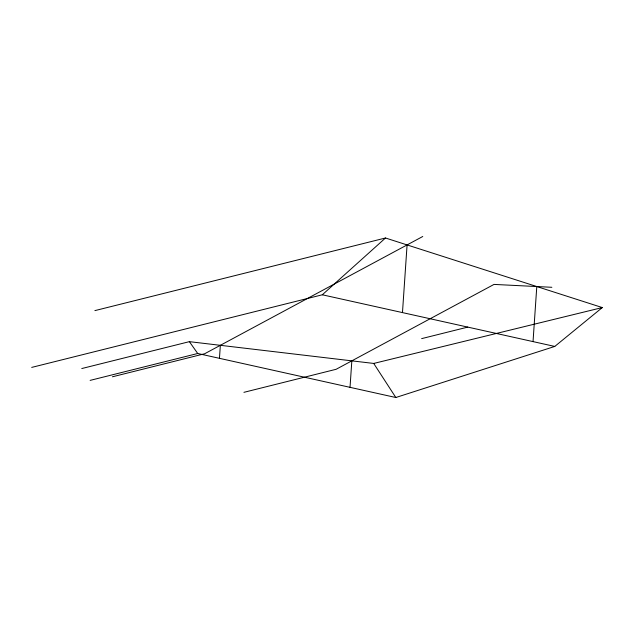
<?xml version="1.0" encoding="UTF-8"?>
<svg xmlns="http://www.w3.org/2000/svg" width="634" height="634" viewBox="0 0 634 634"><rect width="100%" height="100%" fill="white"/><g stroke="black" fill="none" stroke-linecap="round" stroke-linejoin="round"><path stroke-width="0.95" d="M219.459 358.329L220.347 345.316M350.023 387.334L351.83 360.849M402.471 312.594L407.083 244.922M533.035 341.607L536.792 286.544M31.7 367.403L322.31 294.786L385.496 237.996L602.3 307.561L554.774 346.433L395.822 397.51L197.721 353.495L90.131 380.384M422.767 236.49L204.663 353.748L112.44 376.794M94.886 310.612L385.496 237.996M81.778 368.544L189.376 341.655L373.719 363.44L602.3 307.561M421.642 338.627L467.757 327.104M243.924 392.327L336.147 369.281L494.013 284.412L551.849 287.289M322.31 294.786L554.774 346.433M189.376 341.655L197.721 353.495M373.719 363.44L395.822 397.51"/></g></svg>
